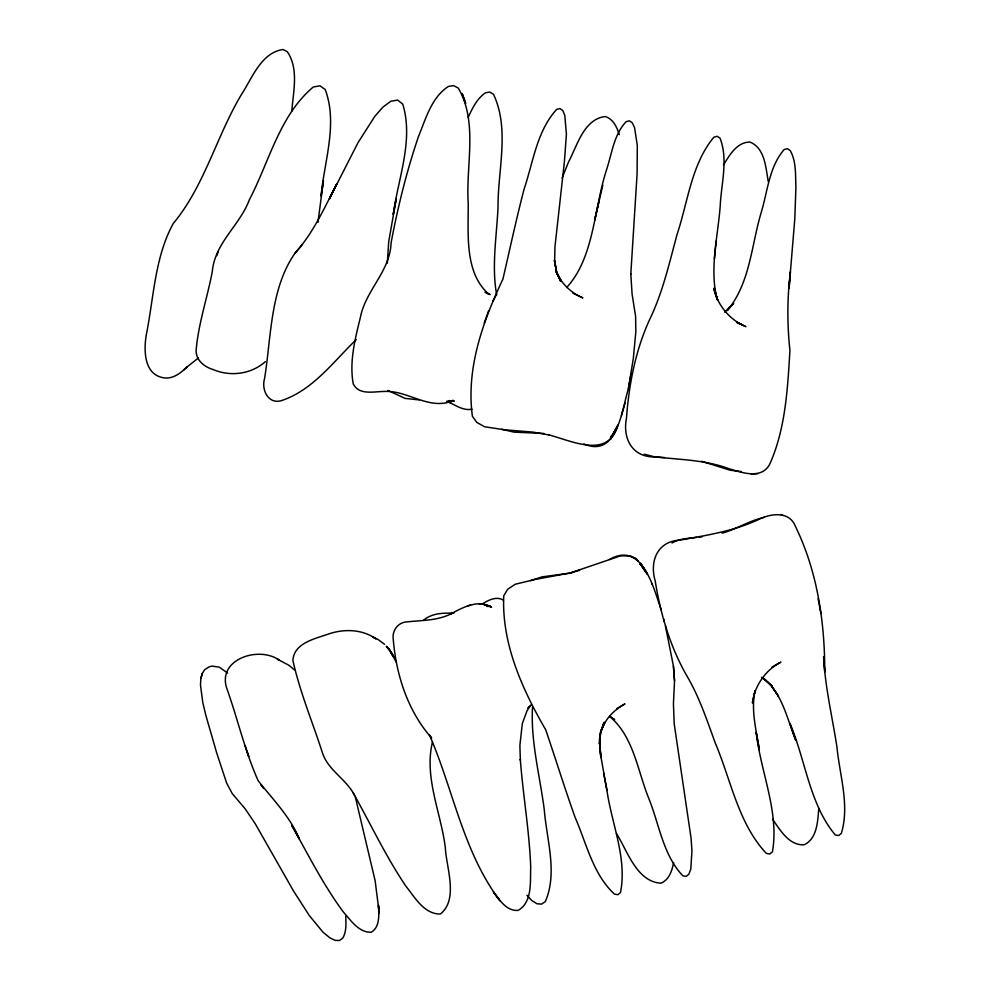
<?xml version="1.0" encoding="UTF-8"?>
<svg xmlns="http://www.w3.org/2000/svg" width="990" height="990" viewBox="0 0 990 990"><rect width="100%" height="100%" fill="white"/><g stroke="black" fill="none" stroke-linecap="round" stroke-linejoin="round"><path stroke-width="1.49" d="M630.791 274.304L637.102 173.807L637.3 145.493L634.553 127.549L632.226 122.76L629.38 120.805L626.125 121.683C614.221 134.219 612.006 152.621 606.957 168.486L606.796 169.092C593.864 207.615 594.619 257.004 566.738 287.459M665.466 626.138L673.41 665.961L674.537 680.736L673.435 703.618L674.19 723.764L691.057 838.06L691.961 851.115L690.76 869.232L688.854 874.207L686.181 876.41L682.852 875.816C662.991 855.014 659.204 824.002 648.673 798.126C637.535 770.653 633.637 736.61 609.815 716.587M396.309 662.223L388.736 648.524C399.552 667.705 390.617 649.032 386.236 646.297L391.075 652.385M227.613 673.064L219.273 667.149L211.947 666.084L208.878 666.975L204.621 669.76L202.356 673.349L200.859 678.323L200.487 685.068L202.752 702.294L205.747 714.99L216.711 752.982L226.698 783.214L232.316 793.695L245.136 808.78L255.185 823.655L293.51 890.963L309.214 915.428L323.037 932.246L329.979 937.889L335.152 940.389L339.421 940.5L342.689 938.223C346.636 931.652 346.005 923.645 345.72 916.307M818.792 808.273C817.691 821.007 817.381 838.369 804.239 844.779C789.092 845.745 780.108 829.991 772.534 819.188M724.68 312.159L733.714 303.225L727.229 310.588C750.074 283.437 751.361 245.458 761.149 212.652C767.621 191.528 769.131 166.79 784.142 149.552L787.421 148.661L790.305 150.641C796.43 161.754 795.354 175.094 795.91 187.358L794.797 218.926L789.067 288.028L790.379 271.842C787.149 298.015 787.1 324.299 789.933 350.423C787.595 388.612 785.639 428.262 769.96 463.691C761.817 480.212 741.275 472.465 728.083 468.394C704.793 459.855 679.92 459.768 655.603 456.91C632.944 457.838 622.289 439.251 626.472 418.188C628.959 384.368 635.518 350.225 649.762 319.275C662.78 292.397 669.327 262.994 677.098 234.321C687.963 201.886 691.404 164.093 713.914 137.165L717.292 136.298L720.077 138.254C728.318 159.588 721.302 183.36 720.25 205.437C717.998 236.338 709.385 268.179 716.983 298.856L714.322 288.437L717.713 300.403L713.765 288.338C717.564 305.378 729.791 319.993 745.928 326.65L736.696 322.332L742.339 324.807L737.426 322.765M714.421 258.836L716.154 241.09M378.923 913.609L378.514 905.281C378.737 914.265 380.346 926.912 371.188 932.271C358.603 932.568 350.893 920.366 343.382 912.038C323.346 884.949 308.187 854.716 291.803 825.388L299.388 839.062C290.008 816.366 272.745 799.425 258.105 780.59C245.149 751.633 238.033 720.423 227.564 690.525C214.929 659.513 259.058 645.208 279.489 660.33L277.485 659.216L288.746 665.193L294.352 669.797M317.963 222.317L323.433 180.737L321.057 196.156C324.213 161.308 338.06 123.639 325.19 89.496L319.943 85.808L313.236 87.033C279.514 115.347 269.206 161.877 249.431 199.609C239.815 225.51 214.805 242.76 212.268 271.743C207.256 298.101 198.26 324.002 196.094 350.732C196.144 360.335 204.249 366.783 212.689 369.394C230.336 376.943 250.854 374.393 265.37 361.659M291.803 111.14C293.201 91.798 299.017 69.04 287.372 51.765L283.041 49.5C260.927 52.643 251.955 78.767 241.065 95.102L240.595 95.956C216.179 137.325 204.311 186.145 173.287 223.455C154.613 257.301 153.797 298.275 146.136 335.561C143.897 350.225 143.897 373.502 162.335 377.549C171.988 379.913 180.526 373.379 186.924 366.956L183.707 369.988M393.179 655.962L390.988 652.113L393.154 656.407M583.877 443.953C617.475 458.457 621.869 409.105 628.328 389.095L633.328 358.442L635.84 331.712L635.605 316.28L632.09 294.117L630.791 273.921M532.533 706.922C530.504 741.72 540.02 776.049 544.351 810.377C546.765 840.163 557.754 872.858 545.341 901.543L541.555 904.13L536.988 903.771L531.754 900.479L526.928 895.269M628.328 389.095L631.137 373.589M673.621 862.513C672.136 870.519 669.141 879.863 660.936 883.179C636.706 881.793 627.511 850.992 616.448 833.518M598.839 202.059L594.619 220.188L602.823 185.179M621.435 415.59L625.21 402.608M202.356 673.349L200.859 678.323M572.987 293.226L582.875 297.891C571.106 292.99 561.417 283.561 556.219 271.928L561.404 281.408L556.454 271.965L560.587 281.21L556.603 271.99L554.375 260.271L556.491 272.027L554.697 260.506L554.92 247.129L564.411 161.618L566.416 134.071L564.77 115.248L562.728 110.509L559.981 108.566L556.628 109.432C536.865 131.002 533.115 162.397 524.069 189.226C516.31 219.037 509.85 249.171 502.895 279.18C482.811 321.564 465.906 368.664 472.403 416.295L476.821 422.421L484.605 426.764L504.43 429.759L532.954 432.11L549.599 435.055L548.868 434.907C571.787 440.81 608.429 459.521 617.834 425.131L610.508 439.226L616.956 427.21L612.612 434.313M432.519 741.918C423.782 777.298 441.156 813.025 445.351 847.972C446.255 867.339 458.84 899.378 440.352 914.03C424.029 914.216 414.761 897.15 405.702 885.926C385.84 856.387 370.668 824.076 353.294 793.077M484.246 323.111L488.553 310.835M216.761 255.655L218.27 251.658M562.072 178.089L568.656 161.729C577.306 145.505 583.84 119.109 605.224 116.535C613.218 118.936 617.018 127.302 619.257 134.677M468.183 117.426C472.317 108.343 476.908 98.666 485.397 92.85L489.704 92.02L493.478 94.273C509.937 129.059 497.76 170.193 498.019 207.158C496.72 236.301 491.436 266.025 496.683 295.008M492.698 301.678L496.436 294.537M723.492 165.033C729.42 155.195 736.993 142.016 749.987 142.065C765.072 148.166 765.753 167.867 768.277 181.628M529.291 706.959L527.918 708.135L530.949 705.016L527.051 710.709L522.312 723.591L519.886 745.482L520.356 760.159L520.319 759.441C523.042 795.403 529.365 831.043 530.714 867.116C530.071 881.583 532.682 901.94 518.203 910.379C506.694 911.419 499.505 900.009 493.379 892.04L500.284 901.098M356.264 339.582C333.692 361.375 313.446 389.367 282.88 400.121C268.971 405.69 260.976 390.233 264.578 378.514C271.26 336.996 270.196 288.981 294.81 253.44C313.149 233.157 324.473 207.863 336.81 183.769L329.46 198.656L357.984 142.708L374.802 116.35L382.982 107.044L390.926 101.178L397.708 100.126L402.757 104.123C413.808 140.246 398.141 178.423 393.216 214.422L396.235 198.953L388.711 241.659L387.313 263.204M301.851 245L294.81 253.44M610.719 436.949L613.07 434.214L610.422 437.11M198.359 357.996L186.343 367.513M423.51 620.297C431.875 612.996 443.446 612.921 453.927 613.194M481.821 604.197C488.107 600.336 496.287 595.757 503.452 600.175M772.064 667.112L780.875 662.124C765.406 670.106 754.59 685.748 752.437 703.024L755.036 690.735C750.791 710.399 756.335 730.323 759.342 749.764L756.162 732.216C760.506 771.68 779.464 812.048 772.423 851.808L769.824 853.999L766.384 853.429C738.293 823.643 730.979 779.996 715.324 743.156C707.157 720.844 699.645 697.975 687.704 677.321C670.49 647.868 660.577 614.53 655.219 580.982C649.291 560.959 657.62 541.208 679.92 540.119C706.885 535.293 734.147 531.086 759.169 519.243C771 513.352 789.438 511.026 795.317 526.185C817.369 571.181 824.856 622.351 824.744 672.049L823.618 656.667C825.078 687.332 832.429 717.304 837.02 747.574C839.73 775.702 849.816 805.489 841.351 833.345L838.654 835.56L835.3 834.966C809.325 804.053 805.538 759.627 789.822 723.195L795.663 740.037C786.902 718.752 782.298 692.307 762.646 677.977L772.126 686.157L765.047 679.375L761.508 677.321M672 543.003C679.375 538.622 688.359 538.35 696.663 537.36M616.696 708.741L624.962 703.902C610.397 711.649 598.48 726.809 599.457 743.973L600.732 732.08L603.987 722.527L600.645 732.105L604.841 722.242L600.472 732.142L599.692 743.725L600.831 757.486L599.606 743.354L600.967 757.065L606.969 790.466L603.578 773.091M530.417 580.66L542.161 576.848L571.737 572.925M486.944 606.437L490.458 606.202L484.073 604.704L491.634 607.254C477.947 598.925 462.875 607.551 450.475 614.023L451.873 613.441C437.778 620.829 421.74 620.272 406.383 621.918C397.918 622.562 392.015 630.692 393.228 639.008C396.087 674.598 407.645 710.907 431.615 738.02L429.499 735.038C453.234 789.537 463.035 851.462 499.43 899.984M609.394 559.499C642.547 540.441 653.66 588.654 661.221 609.877M606.895 790.082C611.622 823.816 627.326 858.293 620.482 892.522L617.909 894.7L614.493 894.131C592.961 874.356 586.501 843.393 575.14 817.468C564.77 788.448 555.65 759.008 545.738 729.828C522.25 689.263 501.571 643.735 503.749 595.807L507.635 589.31L515.196 584.261L534.934 579.484L570.401 572.925L620.569 555.848L629.962 555.935L636.595 558.929M722.193 533.177C736.659 529.155 749.405 520.579 764.107 517.386M468.196 605.756L470.522 605.051M570.401 572.925L579.682 570.215L578.828 570.463M472.007 409.192C462.986 411.073 455.054 404.823 447.22 401.383L450.747 402.794L446.849 401.259M699.249 537.125L701.823 536.877M741.077 471.512L730.162 470.238L701.576 461.266M751.088 473.925L757.956 473.604M419.191 399.923L405.058 398.376L390.765 391.768M664.5 457.529L655.194 457.021L644.255 454.163M543.819 433.459L514.082 432.135L501.757 429.314M479.172 603.751L484.37 604.482M780.801 514.478L782.508 515.06M450.326 401.024L449.151 400.616L454.262 401.074L448.544 401.16L453.47 400.43C429.462 411.135 408.375 390.233 384.627 391.446C374.109 391.446 359.036 395.616 353.22 383.848C349.247 361.672 355.026 339.075 360.348 317.604C365.471 290.219 390.122 271.619 391.087 242.872C397.869 206.737 406.766 170.961 418.597 136.15C425.923 118.59 431.529 97.131 448.606 86.353L453.692 85.672L458.234 88.061C478.22 122.079 465.758 165.157 468.196 202.603C468.53 233.294 463.988 272.832 489.097 294.401L485.001 292.062L490.186 294.612M388.006 390.481L389.652 391.186M630.011 555.922L636.335 559.004L638.364 561.182M609.753 716.413L614.654 719.668L609.506 716.253M384.528 644.304L377.883 639.379L372.512 636.892L376.002 638.859C362.501 629.343 344.718 628.662 329.385 633.724C315.785 638.624 293.807 642.671 292.916 660.528C299.797 691.577 312.271 721.462 322.096 751.769C327.492 770.232 346.351 778.821 354.643 795.539M640.01 564.028L642.114 565.748L646.421 572.443L640.567 563.409L647.485 574.423L640.307 564.09L643.463 567.938M260.815 784.86L263.736 788.547M645.257 571.23L640.233 563.508L641.928 565.797M640.233 563.508L644.428 569.918M651.865 583.617L652.187 584.31M247.191 751.893L248.688 756.385L245.075 745.52M663.56 618.738L664.34 621.695M355.348 797.16L375.136 880.704L378.663 908.597M820.908 613.441L818.111 598.653M673.41 665.961L674.537 680.736M778.301 696.044L771.705 686.206L778.301 696.044M465.189 101.921L462.107 93.481L465.708 103.381L465.189 101.921"/></g></svg>
